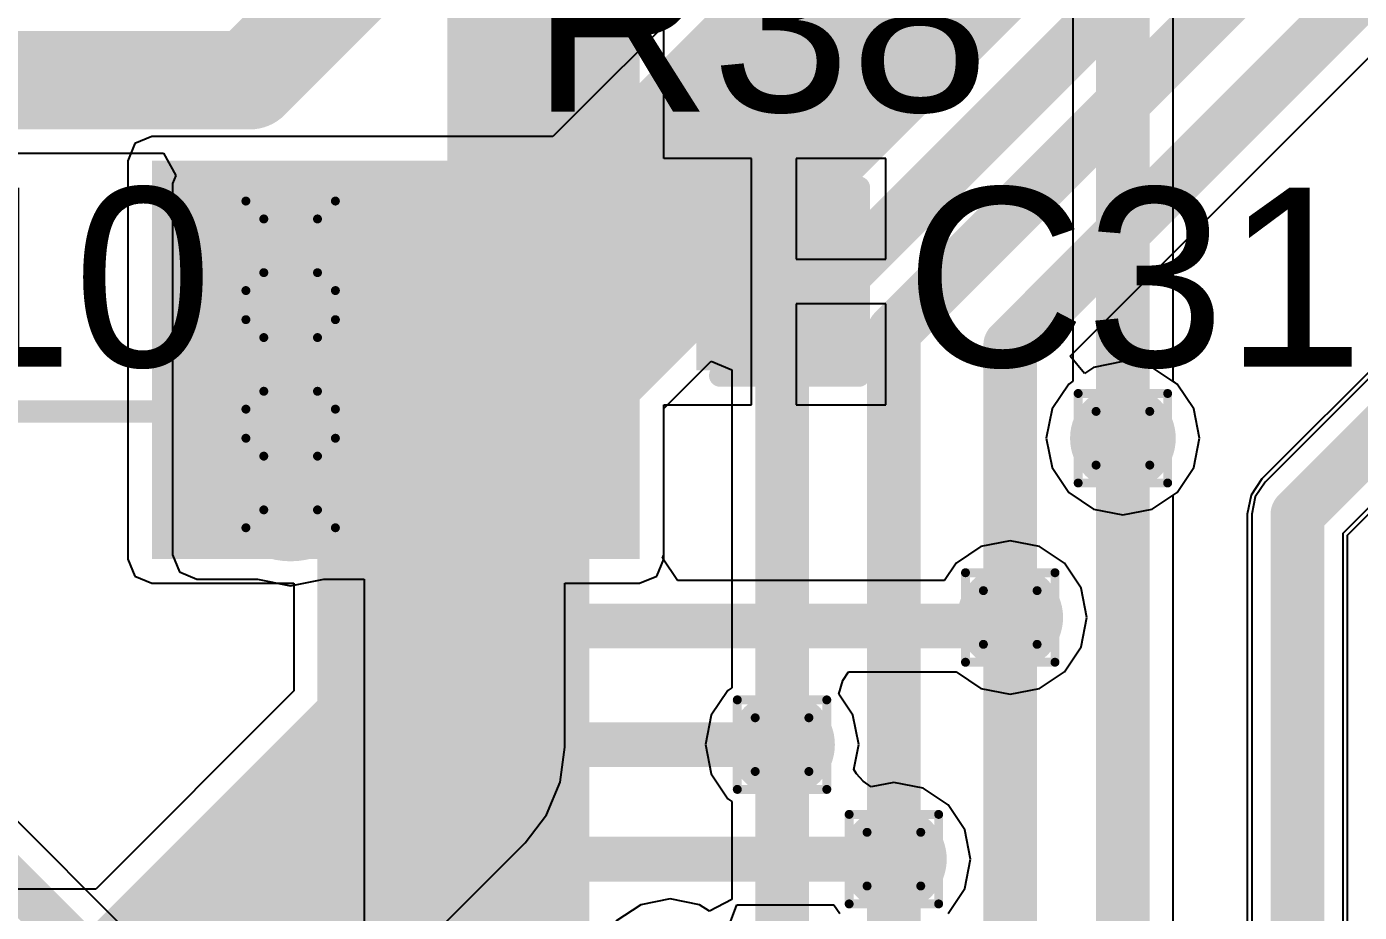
# Model space of a CAD drawing. Header units: inches. Extents: x -0.3 to 9.9, y -0.4 to 5.
# Drawn here: x 3.577 to 3.8748, y 1.5721 to 1.77 of the extents above; entities that cross this region are included whole.
import ezdxf

# ---------------------------------------------------------------- set-up
doc = ezdxf.new("R2010")
doc.units = ezdxf.units.IN
doc.header["$MEASUREMENT"] = 0
for name, color, linetype in [('Bottom Layer', 5, 'Continuous'), ('Bottom Solder', 6, 'Continuous'), ('Drill Drawing', 1, 'Continuous'), ('Top Layer', 1, 'Continuous'), ('Top Overlay', 2, 'Continuous'), ('Top Paste', 8, 'Continuous'), ('Top Solder', 216, 'Continuous'), ('Via Holes', 16, 'Continuous')]:
    doc.layers.add(name, color=color, linetype=linetype)
doc.styles.add('Arial', font='', dxfattribs={"height": 0.2})
doc.styles.get('Arial').set_extended_font_data('Arial')

# ---------------------------------------------------------------- blocks, each defined once
blk = doc.blocks.new('14_TSSOP_50')
at = {"layer": 'Top Layer'}
for points in [[(-0.12992, 0.08563), (-0.08858, 0.08563), (-0.08858, 0.06791), (-0.12992, 0.06791)], [(0.08858, 0.08563), (0.12992, 0.08563), (0.12992, 0.06791), (0.08858, 0.06791)], [(-0.12992, 0.06004), (-0.08858, 0.06004), (-0.08858, 0.04232), (-0.12992, 0.04232)], [(0.08858, 0.06004), (0.12992, 0.06004), (0.12992, 0.04232), (0.08858, 0.04232)], [(-0.12992, 0.03445), (-0.08858, 0.03445), (-0.08858, 0.01673), (-0.12992, 0.01673)], [(0.08858, 0.03445), (0.12992, 0.03445), (0.12992, 0.01673), (0.08858, 0.01673)], [(-0.12992, 0.00886), (-0.08858, 0.00886), (-0.08858, -0.00886), (-0.12992, -0.00886)], [(0.08858, 0.00886), (0.12992, 0.00886), (0.12992, -0.00886), (0.08858, -0.00886)], [(-0.12992, -0.01673), (-0.08858, -0.01673), (-0.08858, -0.03445), (-0.12992, -0.03445)], [(0.08858, -0.01673), (0.12992, -0.01673), (0.12992, -0.03445), (0.08858, -0.03445)], [(-0.12992, -0.04232), (-0.08858, -0.04232), (-0.08858, -0.06004), (-0.12992, -0.06004)], [(0.08858, -0.04232), (0.12992, -0.04232), (0.12992, -0.06004), (0.08858, -0.06004)], [(-0.12992, -0.06791), (-0.08858, -0.06791), (-0.08858, -0.08563), (-0.12992, -0.08563)], [(0.08858, -0.06791), (0.12992, -0.06791), (0.12992, -0.08563), (0.08858, -0.08563)]]:
    blk.add_hatch(color=1, dxfattribs=at).paths.add_polyline_path(points)
at = {"layer": 'Top Overlay'}
blk.add_hatch(color=2, dxfattribs=at).paths.add_polyline_path([(-0.084, 0.068), (-0.073, 0.068), (-0.073, 0.086), (-0.084, 0.086)])
at = {"layer": 'Top Paste'}
for points in [[(-0.12992, 0.08563), (-0.08858, 0.08563), (-0.08858, 0.06791), (-0.12992, 0.06791)], [(0.08858, 0.08563), (0.12992, 0.08563), (0.12992, 0.06791), (0.08858, 0.06791)], [(-0.12992, 0.06004), (-0.08858, 0.06004), (-0.08858, 0.04232), (-0.12992, 0.04232)], [(0.08858, 0.06004), (0.12992, 0.06004), (0.12992, 0.04232), (0.08858, 0.04232)], [(-0.12992, 0.03445), (-0.08858, 0.03445), (-0.08858, 0.01673), (-0.12992, 0.01673)], [(0.08858, 0.03445), (0.12992, 0.03445), (0.12992, 0.01673), (0.08858, 0.01673)], [(-0.12992, 0.00886), (-0.08858, 0.00886), (-0.08858, -0.00886), (-0.12992, -0.00886)], [(0.08858, 0.00886), (0.12992, 0.00886), (0.12992, -0.00886), (0.08858, -0.00886)], [(-0.12992, -0.01673), (-0.08858, -0.01673), (-0.08858, -0.03445), (-0.12992, -0.03445)], [(0.08858, -0.01673), (0.12992, -0.01673), (0.12992, -0.03445), (0.08858, -0.03445)], [(-0.12992, -0.04232), (-0.08858, -0.04232), (-0.08858, -0.06004), (-0.12992, -0.06004)], [(0.08858, -0.04232), (0.12992, -0.04232), (0.12992, -0.06004), (0.08858, -0.06004)], [(-0.12992, -0.06791), (-0.08858, -0.06791), (-0.08858, -0.08563), (-0.12992, -0.08563)], [(0.08858, -0.06791), (0.12992, -0.06791), (0.12992, -0.08563), (0.08858, -0.08563)]]:
    blk.add_hatch(color=8, dxfattribs=at).paths.add_polyline_path(points)
at = {"layer": 'Top Solder'}
for points in [[(-0.13392, 0.08963), (-0.08458, 0.08963), (-0.08458, 0.06391), (-0.13392, 0.06391)], [(0.08458, 0.08963), (0.13392, 0.08963), (0.13392, 0.06391), (0.08458, 0.06391)], [(-0.13392, 0.06404), (-0.08458, 0.06404), (-0.08458, 0.03832), (-0.13392, 0.03832)], [(0.08458, 0.06404), (0.13392, 0.06404), (0.13392, 0.03832), (0.08458, 0.03832)], [(-0.13392, 0.03845), (-0.08458, 0.03845), (-0.08458, 0.01273), (-0.13392, 0.01273)], [(0.08458, 0.03845), (0.13392, 0.03845), (0.13392, 0.01273), (0.08458, 0.01273)], [(-0.13392, 0.01286), (-0.08458, 0.01286), (-0.08458, -0.01286), (-0.13392, -0.01286)], [(0.08458, 0.01286), (0.13392, 0.01286), (0.13392, -0.01286), (0.08458, -0.01286)], [(-0.13392, -0.01273), (-0.08458, -0.01273), (-0.08458, -0.03845), (-0.13392, -0.03845)], [(0.08458, -0.01273), (0.13392, -0.01273), (0.13392, -0.03845), (0.08458, -0.03845)], [(-0.13392, -0.03832), (-0.08458, -0.03832), (-0.08458, -0.06404), (-0.13392, -0.06404)], [(0.08458, -0.03832), (0.13392, -0.03832), (0.13392, -0.06404), (0.08458, -0.06404)], [(-0.13392, -0.06391), (-0.08458, -0.06391), (-0.08458, -0.08963), (-0.13392, -0.08963)], [(0.08458, -0.06391), (0.13392, -0.06391), (0.13392, -0.08963), (0.08458, -0.08963)]]:
    blk.add_hatch(color=216, dxfattribs=at).paths.add_polyline_path(points)
at = {"layer": 'Top Overlay'}
for points in [[(-0.09, 0.1, 0.005, 0.005, 0), (0.09, 0.1, 0.005, 0.005, 0)], [(-0.09, 0.092, 0.005, 0.005, 0), (-0.09, 0.1, 0.005, 0.005, 0)], [(0.09, 0.092, 0.005, 0.005, 0), (0.09, 0.1, 0.005, 0.005, 0)], [(-0.141, 0.082, 0.00787, 0.00787, 0), (-0.136, 0.077, 0.00787, 0.00787, 0)], [(-0.141, 0.072, 0.00787, 0.00787, 0), (-0.141, 0.082, 0.00787, 0.00787, 0)], [(-0.141, 0.072, 0.00787, 0.00787, 0), (-0.136, 0.077, 0.00787, 0.00787, 0)], [(-0.09, -0.1, 0.005, 0.005, 0), (-0.09, -0.092, 0.005, 0.005, 0)], [(0.09, -0.1, 0.005, 0.005, 0), (0.09, -0.092, 0.005, 0.005, 0)], [(-0.09, -0.1, 0.005, 0.005, 0), (0.09, -0.1, 0.005, 0.005, 0)]]:
    blk.add_lwpolyline(points, format="xyseb", dxfattribs=at)
for points in [[(-0.09125, 0.1, 0.0025, 0.0025, 1), (-0.08875, 0.1, 0.0025, 0.0025, 1)], [(-0.09125, 0.1, 0.0025, 0.0025, 1), (-0.08875, 0.1, 0.0025, 0.0025, 1)], [(0.08875, 0.1, 0.0025, 0.0025, 1), (0.09125, 0.1, 0.0025, 0.0025, 1)], [(0.08875, 0.1, 0.0025, 0.0025, 1), (0.09125, 0.1, 0.0025, 0.0025, 1)], [(-0.09125, 0.092, 0.0025, 0.0025, 1), (-0.08875, 0.092, 0.0025, 0.0025, 1)], [(0.08875, 0.092, 0.0025, 0.0025, 1), (0.09125, 0.092, 0.0025, 0.0025, 1)], [(-0.14297, 0.082, 0.00394, 0.00394, 1), (-0.13903, 0.082, 0.00394, 0.00394, 1)], [(-0.14297, 0.082, 0.00394, 0.00394, 1), (-0.13903, 0.082, 0.00394, 0.00394, 1)], [(-0.13797, 0.077, 0.00394, 0.00394, 1), (-0.13403, 0.077, 0.00394, 0.00394, 1)], [(-0.13797, 0.077, 0.00394, 0.00394, 1), (-0.13403, 0.077, 0.00394, 0.00394, 1)], [(-0.14297, 0.072, 0.00394, 0.00394, 1), (-0.13903, 0.072, 0.00394, 0.00394, 1)], [(-0.14297, 0.072, 0.00394, 0.00394, 1), (-0.13903, 0.072, 0.00394, 0.00394, 1)], [(-0.09125, -0.092, 0.0025, 0.0025, 1), (-0.08875, -0.092, 0.0025, 0.0025, 1)], [(0.08875, -0.092, 0.0025, 0.0025, 1), (0.09125, -0.092, 0.0025, 0.0025, 1)], [(-0.09125, -0.1, 0.0025, 0.0025, 1), (-0.08875, -0.1, 0.0025, 0.0025, 1)], [(-0.09125, -0.1, 0.0025, 0.0025, 1), (-0.08875, -0.1, 0.0025, 0.0025, 1)], [(0.08875, -0.1, 0.0025, 0.0025, 1), (0.09125, -0.1, 0.0025, 0.0025, 1)], [(0.08875, -0.1, 0.0025, 0.0025, 1), (0.09125, -0.1, 0.0025, 0.0025, 1)]]:
    blk.add_lwpolyline(points, format="xyseb", close=True, dxfattribs=at)
blk = doc.blocks.new('C___0603_188')
at = {"layer": 'Top Layer'}
for points in [[(-0.015, 0.0175), (-0.015, -0.0175), (-0.045, -0.0175), (-0.045, 0.0175)], [(0.045, 0.0175), (0.045, -0.0175), (0.015, -0.0175), (0.015, 0.0175)]]:
    blk.add_hatch(color=1, dxfattribs=at).paths.add_polyline_path(points)
at = {"layer": 'Top Paste'}
for points in [[(-0.015, 0.0175), (-0.015, -0.0175), (-0.045, -0.0175), (-0.045, 0.0175)], [(0.045, 0.0175), (0.045, -0.0175), (0.015, -0.0175), (0.015, 0.0175)]]:
    blk.add_hatch(color=8, dxfattribs=at).paths.add_polyline_path(points)
at = {"layer": 'Top Solder'}
for points in [[(-0.01264, 0.01986), (-0.01264, -0.01986), (-0.04736, -0.01986), (-0.04736, 0.01986)], [(0.04736, 0.01986), (0.04736, -0.01986), (0.01264, -0.01986), (0.01264, 0.01986)]]:
    blk.add_hatch(color=216, dxfattribs=at).paths.add_polyline_path(points)
at = {"layer": 'Top Overlay'}
for points in [[(-0.049, 0.021, 0.005, 0.005, 0), (-0.018, 0.021, 0.005, 0.005, 0)], [(-0.049, -0.021, 0.005, 0.005, 0), (-0.049, 0.021, 0.005, 0.005, 0)], [(0.018, 0.021, 0.005, 0.005, 0), (0.049, 0.021, 0.005, 0.005, 0)], [(0.049, -0.021, 0.005, 0.005, 0), (0.049, 0.021, 0.005, 0.005, 0)], [(-0.049, -0.021, 0.005, 0.005, 0), (-0.018, -0.021, 0.005, 0.005, 0)], [(0.018, -0.021, 0.005, 0.005, 0), (0.049, -0.021, 0.005, 0.005, 0)]]:
    blk.add_lwpolyline(points, format="xyseb", dxfattribs=at)
for points in [[(-0.05025, 0.021, 0.0025, 0.0025, 1), (-0.04775, 0.021, 0.0025, 0.0025, 1)], [(-0.05025, 0.021, 0.0025, 0.0025, 1), (-0.04775, 0.021, 0.0025, 0.0025, 1)], [(-0.01925, 0.021, 0.0025, 0.0025, 1), (-0.01675, 0.021, 0.0025, 0.0025, 1)], [(0.01675, 0.021, 0.0025, 0.0025, 1), (0.01925, 0.021, 0.0025, 0.0025, 1)], [(0.04775, 0.021, 0.0025, 0.0025, 1), (0.05025, 0.021, 0.0025, 0.0025, 1)], [(0.04775, 0.021, 0.0025, 0.0025, 1), (0.05025, 0.021, 0.0025, 0.0025, 1)], [(-0.05025, -0.021, 0.0025, 0.0025, 1), (-0.04775, -0.021, 0.0025, 0.0025, 1)], [(-0.05025, -0.021, 0.0025, 0.0025, 1), (-0.04775, -0.021, 0.0025, 0.0025, 1)], [(-0.01925, -0.021, 0.0025, 0.0025, 1), (-0.01675, -0.021, 0.0025, 0.0025, 1)], [(0.01675, -0.021, 0.0025, 0.0025, 1), (0.01925, -0.021, 0.0025, 0.0025, 1)], [(0.04775, -0.021, 0.0025, 0.0025, 1), (0.05025, -0.021, 0.0025, 0.0025, 1)], [(0.04775, -0.021, 0.0025, 0.0025, 1), (0.05025, -0.021, 0.0025, 0.0025, 1)]]:
    blk.add_lwpolyline(points, format="xyseb", close=True, dxfattribs=at)

msp = doc.modelspace()

# ---------------------------------------------------------------- hatches: boundary and pattern name
at = {"layer": 'Bottom Layer'}
msp.add_hatch(color=5, dxfattribs=at).paths.add_polyline_path([(3.605, 1.651), (3.714, 1.651), (3.714, 1.74), (3.605, 1.74)])
h = msp.add_hatch(color=5, dxfattribs=at)
edge = h.paths.add_edge_path()
edge.add_arc((3.636, 1.721), 0.01181, 0, 360)
h = msp.add_hatch(color=5, dxfattribs=at)
edge = h.paths.add_edge_path()
edge.add_arc((3.636, 1.6945), 0.01181, 0, 360)
h = msp.add_hatch(color=5, dxfattribs=at)
edge = h.paths.add_edge_path()
edge.add_arc((3.822, 1.678), 0.01181, 0, 360)
h = msp.add_hatch(color=5, dxfattribs=at)
edge = h.paths.add_edge_path()
edge.add_arc((3.636, 1.668), 0.01181, 0, 360)
h = msp.add_hatch(color=5, dxfattribs=at)
edge = h.paths.add_edge_path()
edge.add_arc((3.79682, 1.63795), 0.01181, 0, 360)
h = msp.add_hatch(color=5, dxfattribs=at)
edge = h.paths.add_edge_path()
edge.add_arc((3.74582, 1.60954), 0.01181, 0, 360)
h = msp.add_hatch(color=5, dxfattribs=at)
edge = h.paths.add_edge_path()
edge.add_arc((3.77082, 1.58395), 0.01181, 0, 360)
at = {"layer": 'Bottom Solder'}
h = msp.add_hatch(color=6, dxfattribs=at)
edge = h.paths.add_edge_path()
edge.add_arc((3.636, 1.721), 0.00591, 0, 360)
h = msp.add_hatch(color=6, dxfattribs=at)
edge = h.paths.add_edge_path()
edge.add_arc((3.636, 1.6945), 0.00591, 0, 360)
h = msp.add_hatch(color=6, dxfattribs=at)
edge = h.paths.add_edge_path()
edge.add_arc((3.822, 1.678), 0.00591, 0, 360)
h = msp.add_hatch(color=6, dxfattribs=at)
edge = h.paths.add_edge_path()
edge.add_arc((3.636, 1.668), 0.00591, 0, 360)
h = msp.add_hatch(color=6, dxfattribs=at)
edge = h.paths.add_edge_path()
edge.add_arc((3.79682, 1.63795), 0.00591, 0, 360)
h = msp.add_hatch(color=6, dxfattribs=at)
edge = h.paths.add_edge_path()
edge.add_arc((3.74582, 1.60954), 0.00591, 0, 360)
h = msp.add_hatch(color=6, dxfattribs=at)
edge = h.paths.add_edge_path()
edge.add_arc((3.77082, 1.58395), 0.00591, 0, 360)
at = {"layer": 'Top Layer'}
for points in [[(3.671, 1.65195), (3.714, 1.65195), (3.714, 1.833), (3.671, 1.833)], [(3.615, 1.65195), (3.70082, 1.65195), (3.70082, 1.73495), (3.615, 1.73495)]]:
    msp.add_hatch(color=1, dxfattribs=at).paths.add_polyline_path(points)
h = msp.add_hatch(color=1, dxfattribs=at)
edge = h.paths.add_edge_path()
edge.add_arc((3.636, 1.721), 0.01181, 0, 360)
h = msp.add_hatch(color=1, dxfattribs=at)
edge = h.paths.add_edge_path()
edge.add_arc((3.636, 1.6945), 0.01181, 0, 360)
h = msp.add_hatch(color=1, dxfattribs=at)
edge = h.paths.add_edge_path()
edge.add_arc((3.822, 1.678), 0.01181, 0, 360)
h = msp.add_hatch(color=1, dxfattribs=at)
edge = h.paths.add_edge_path()
edge.add_arc((3.636, 1.668), 0.01181, 0, 360)
h = msp.add_hatch(color=1, dxfattribs=at)
edge = h.paths.add_edge_path()
edge.add_arc((3.79682, 1.63795), 0.01181, 0, 360)
h = msp.add_hatch(color=1, dxfattribs=at)
edge = h.paths.add_edge_path()
edge.add_arc((3.74582, 1.60954), 0.01181, 0, 360)
h = msp.add_hatch(color=1, dxfattribs=at)
edge = h.paths.add_edge_path()
edge.add_arc((3.77082, 1.58395), 0.01181, 0, 360)
at = {"layer": 'Top Solder'}
h = msp.add_hatch(color=216, dxfattribs=at)
edge = h.paths.add_edge_path()
edge.add_arc((3.636, 1.721), 0.00591, 0, 360)
h = msp.add_hatch(color=216, dxfattribs=at)
edge = h.paths.add_edge_path()
edge.add_arc((3.636, 1.6945), 0.00591, 0, 360)
h = msp.add_hatch(color=216, dxfattribs=at)
edge = h.paths.add_edge_path()
edge.add_arc((3.822, 1.678), 0.00591, 0, 360)
h = msp.add_hatch(color=216, dxfattribs=at)
edge = h.paths.add_edge_path()
edge.add_arc((3.636, 1.668), 0.00591, 0, 360)
h = msp.add_hatch(color=216, dxfattribs=at)
edge = h.paths.add_edge_path()
edge.add_arc((3.79682, 1.63795), 0.00591, 0, 360)
h = msp.add_hatch(color=216, dxfattribs=at)
edge = h.paths.add_edge_path()
edge.add_arc((3.74582, 1.60954), 0.00591, 0, 360)
h = msp.add_hatch(color=216, dxfattribs=at)
edge = h.paths.add_edge_path()
edge.add_arc((3.77082, 1.58395), 0.00591, 0, 360)
at = {"layer": 'Via Holes'}
h = msp.add_hatch(color=7, dxfattribs=at)
edge = h.paths.add_edge_path()
edge.add_arc((3.636, 1.721), 0.00591, 0, 360)
h = msp.add_hatch(color=7, dxfattribs=at)
edge = h.paths.add_edge_path()
edge.add_arc((3.636, 1.6945), 0.00591, 0, 360)
h = msp.add_hatch(color=7, dxfattribs=at)
edge = h.paths.add_edge_path()
edge.add_arc((3.822, 1.678), 0.00591, 0, 360)
h = msp.add_hatch(color=7, dxfattribs=at)
edge = h.paths.add_edge_path()
edge.add_arc((3.636, 1.668), 0.00591, 0, 360)
h = msp.add_hatch(color=7, dxfattribs=at)
edge = h.paths.add_edge_path()
edge.add_arc((3.79682, 1.63795), 0.00591, 0, 360)
h = msp.add_hatch(color=7, dxfattribs=at)
edge = h.paths.add_edge_path()
edge.add_arc((3.74582, 1.60954), 0.00591, 0, 360)
h = msp.add_hatch(color=7, dxfattribs=at)
edge = h.paths.add_edge_path()
edge.add_arc((3.77082, 1.58395), 0.00591, 0, 360)

# ---------------------------------------------------------------- linework, layer by layer
at = {"layer": 'Bottom Layer'}
for p, q in [((3.81023, 1.69636), (3.99465, 1.88078)), ((3.76956, 1.82036), (3.69462, 1.74541)), ((3.94379, 1.75821), (3.85379, 1.66821)), ((3.605, 1.74541), (3.60117, 1.74383)), ((3.69462, 1.74541), (3.605, 1.74541)), ((3.60117, 1.74383), (3.59959, 1.74)), ((3.59959, 1.74), (3.59959, 1.651)), ((3.8712, 1.65678), (3.95522, 1.7408)), ((3.71941, 1.68462), (3.72999, 1.6952)), ((3.72999, 1.6952), (3.73461, 1.69328)), ((3.81341, 1.69248), (3.81023, 1.69636)), ((3.822, 1.69514), (3.81544, 1.69384)), ((3.82856, 1.69384), (3.822, 1.69514)), ((3.73461, 1.69328), (3.73461, 1.62226)), ((3.81544, 1.69384), (3.81341, 1.69248)), ((3.83412, 1.69012), (3.82856, 1.69384)), ((3.83784, 1.68456), (3.83412, 1.69012)), ((3.71941, 1.651), (3.71941, 1.68462)), ((3.83914, 1.678), (3.83784, 1.68456)), ((3.83784, 1.67144), (3.83914, 1.678)), ((3.83412, 1.66588), (3.83784, 1.67144)), ((3.85379, 1.66821), (3.85158, 1.6649)), ((3.83322, 1.66528), (3.83412, 1.66588)), ((3.83322, 1.33703), (3.83322, 1.66528)), ((3.85158, 1.6649), (3.8508, 1.661)), ((3.8508, 1.661), (3.8508, 1.31022)), ((3.8712, 1.306), (3.8712, 1.65678)), ((3.59959, 1.651), (3.60117, 1.64717)), ((3.71783, 1.64717), (3.71941, 1.651)), ((3.60117, 1.64717), (3.605, 1.64559)), ((3.714, 1.64559), (3.71783, 1.64717)), ((3.605, 1.64559), (3.63674, 1.64559)), ((3.63674, 1.64559), (3.63674, 1.62153)), ((3.69726, 1.609), (3.69726, 1.64559)), ((3.69726, 1.64559), (3.714, 1.64559)), ((3.63674, 1.62153), (3.59247, 1.57726)), ((3.7337, 1.62166), (3.72999, 1.6161)), ((3.73461, 1.62226), (3.7337, 1.62166)), ((3.72999, 1.6161), (3.72868, 1.60954)), ((3.69623, 1.60117), (3.69726, 1.609)), ((3.72868, 1.60954), (3.72999, 1.60298)), ((3.72999, 1.60298), (3.7337, 1.59742)), ((3.6932, 1.59387), (3.69623, 1.60117)), ((3.7337, 1.59742), (3.73461, 1.59681)), ((3.73461, 1.59681), (3.73461, 1.57497)), ((3.6884, 1.5876), (3.6932, 1.59387)), ((3.6264, 1.5256), (3.6884, 1.5876)), ((3.6884, 1.5876), (3.6884, 1.5876)), ((3.59247, 1.57726), (3.532, 1.57726)), ((3.71426, 1.57378), (3.7087, 1.57007)), ((3.72082, 1.57509), (3.71426, 1.57378)), ((3.72738, 1.57378), (3.72082, 1.57509)), ((3.72961, 1.5723), (3.72738, 1.57378)), ((3.73461, 1.57497), (3.72961, 1.5723))]:
    msp.add_line(p, q, dxfattribs=at)
for points in [[(3.77082, 1.70182, 0.012, 0.012, 0), (4.19295, 2.12395, 0.012, 0.012, 0)], [(3.79682, 1.69882, 0.012, 0.012, 0), (3.99, 1.892, 0.012, 0.012, 0)], [(3.74582, 1.70086, 0.012, 0.012, 0), (3.89482, 1.84986, 0.012, 0.012, 0)], [(3.6765, 1.6845, 0.05, 0.05, 0), (3.79982, 1.80782, 0.05, 0.05, 0)], [(3.861, 1.661, 0.01, 0.01, 0), (3.951, 1.751, 0.01, 0.01, 0)], [(3.74582, 1.47295, 0.012, 0.012, 0), (3.74582, 1.70086, 0.012, 0.012, 0)], [(3.77082, 1.46595, 0.012, 0.012, 0), (3.77082, 1.70182, 0.012, 0.012, 0)], [(3.79682, 1.46095, 0.012, 0.012, 0), (3.79682, 1.69882, 0.012, 0.012, 0)], [(3.667, 1.609, 0.05, 0.05, 0), (3.667, 1.661, 0.05, 0.05, 0)], [(3.822, 1.3246, 0.012, 0.012, 0), (3.822, 1.678, 0.012, 0.012, 0)], [(3.861, 1.306, 0.01, 0.01, 0), (3.861, 1.661, 0.01, 0.01, 0)], [(3.605, 1.547, 0.05, 0.05, 0), (3.667, 1.609, 0.05, 0.05, 0)]]:
    msp.add_lwpolyline(points, format="xyseb", dxfattribs=at)
for points in [[(3.664, 1.6845, 0.025, 0.025, 1), (3.689, 1.6845, 0.025, 0.025, 1)], [(3.74282, 1.70086, 0.006, 0.006, 1), (3.74882, 1.70086, 0.006, 0.006, 1)], [(3.74282, 1.70086, 0.006, 0.006, 1), (3.74882, 1.70086, 0.006, 0.006, 1)], [(3.76782, 1.70182, 0.006, 0.006, 1), (3.77382, 1.70182, 0.006, 0.006, 1)], [(3.76782, 1.70182, 0.006, 0.006, 1), (3.77382, 1.70182, 0.006, 0.006, 1)], [(3.79382, 1.69882, 0.006, 0.006, 1), (3.79982, 1.69882, 0.006, 0.006, 1)], [(3.79382, 1.69882, 0.006, 0.006, 1), (3.79982, 1.69882, 0.006, 0.006, 1)], [(3.6545, 1.661, 0.025, 0.025, 1), (3.6795, 1.661, 0.025, 0.025, 1)], [(3.819, 1.678, 0.006, 0.006, 1), (3.825, 1.678, 0.006, 0.006, 1)], [(3.8585, 1.661, 0.005, 0.005, 1), (3.8635, 1.661, 0.005, 0.005, 1)], [(3.8585, 1.661, 0.005, 0.005, 1), (3.8635, 1.661, 0.005, 0.005, 1)], [(3.6545, 1.609, 0.025, 0.025, 1), (3.6795, 1.609, 0.025, 0.025, 1)], [(3.6545, 1.609, 0.025, 0.025, 1), (3.6795, 1.609, 0.025, 0.025, 1)]]:
    msp.add_lwpolyline(points, format="xyseb", close=True, dxfattribs=at)
at = {"layer": 'Drill Drawing'}
for points in [[(3.626, 1.731, 0.002, 0.002, 0), (3.646, 1.731, 0.002, 0.002, 0)], [(3.626, 1.711, 0.002, 0.002, 0), (3.626, 1.731, 0.002, 0.002, 0)], [(3.646, 1.711, 0.002, 0.002, 0), (3.646, 1.731, 0.002, 0.002, 0)], [(3.63, 1.727, 0.002, 0.002, 0), (3.642, 1.727, 0.002, 0.002, 0)], [(3.63, 1.715, 0.002, 0.002, 0), (3.63, 1.727, 0.002, 0.002, 0)], [(3.642, 1.715, 0.002, 0.002, 0), (3.642, 1.727, 0.002, 0.002, 0)], [(3.63, 1.715, 0.002, 0.002, 0), (3.642, 1.715, 0.002, 0.002, 0)], [(3.626, 1.711, 0.002, 0.002, 0), (3.646, 1.711, 0.002, 0.002, 0)], [(3.626, 1.7045, 0.002, 0.002, 0), (3.646, 1.7045, 0.002, 0.002, 0)], [(3.626, 1.6845, 0.002, 0.002, 0), (3.626, 1.7045, 0.002, 0.002, 0)], [(3.646, 1.6845, 0.002, 0.002, 0), (3.646, 1.7045, 0.002, 0.002, 0)], [(3.63, 1.7005, 0.002, 0.002, 0), (3.642, 1.7005, 0.002, 0.002, 0)], [(3.63, 1.6885, 0.002, 0.002, 0), (3.63, 1.7005, 0.002, 0.002, 0)], [(3.642, 1.6885, 0.002, 0.002, 0), (3.642, 1.7005, 0.002, 0.002, 0)], [(3.63, 1.6885, 0.002, 0.002, 0), (3.642, 1.6885, 0.002, 0.002, 0)], [(3.812, 1.688, 0.002, 0.002, 0), (3.832, 1.688, 0.002, 0.002, 0)], [(3.812, 1.668, 0.002, 0.002, 0), (3.812, 1.688, 0.002, 0.002, 0)], [(3.832, 1.668, 0.002, 0.002, 0), (3.832, 1.688, 0.002, 0.002, 0)], [(3.626, 1.6845, 0.002, 0.002, 0), (3.646, 1.6845, 0.002, 0.002, 0)], [(3.816, 1.684, 0.002, 0.002, 0), (3.828, 1.684, 0.002, 0.002, 0)], [(3.816, 1.672, 0.002, 0.002, 0), (3.816, 1.684, 0.002, 0.002, 0)], [(3.828, 1.672, 0.002, 0.002, 0), (3.828, 1.684, 0.002, 0.002, 0)], [(3.626, 1.678, 0.002, 0.002, 0), (3.646, 1.678, 0.002, 0.002, 0)], [(3.626, 1.658, 0.002, 0.002, 0), (3.626, 1.678, 0.002, 0.002, 0)], [(3.646, 1.658, 0.002, 0.002, 0), (3.646, 1.678, 0.002, 0.002, 0)], [(3.63, 1.674, 0.002, 0.002, 0), (3.642, 1.674, 0.002, 0.002, 0)], [(3.63, 1.662, 0.002, 0.002, 0), (3.63, 1.674, 0.002, 0.002, 0)], [(3.642, 1.662, 0.002, 0.002, 0), (3.642, 1.674, 0.002, 0.002, 0)], [(3.816, 1.672, 0.002, 0.002, 0), (3.828, 1.672, 0.002, 0.002, 0)], [(3.812, 1.668, 0.002, 0.002, 0), (3.832, 1.668, 0.002, 0.002, 0)], [(3.63, 1.662, 0.002, 0.002, 0), (3.642, 1.662, 0.002, 0.002, 0)], [(3.626, 1.658, 0.002, 0.002, 0), (3.646, 1.658, 0.002, 0.002, 0)], [(3.78682, 1.64795, 0.002, 0.002, 0), (3.80682, 1.64795, 0.002, 0.002, 0)], [(3.78682, 1.62795, 0.002, 0.002, 0), (3.78682, 1.64795, 0.002, 0.002, 0)], [(3.80682, 1.62795, 0.002, 0.002, 0), (3.80682, 1.64795, 0.002, 0.002, 0)], [(3.79082, 1.64395, 0.002, 0.002, 0), (3.80282, 1.64395, 0.002, 0.002, 0)], [(3.79082, 1.63195, 0.002, 0.002, 0), (3.79082, 1.64395, 0.002, 0.002, 0)], [(3.80282, 1.63195, 0.002, 0.002, 0), (3.80282, 1.64395, 0.002, 0.002, 0)], [(3.79082, 1.63195, 0.002, 0.002, 0), (3.80282, 1.63195, 0.002, 0.002, 0)], [(3.78682, 1.62795, 0.002, 0.002, 0), (3.80682, 1.62795, 0.002, 0.002, 0)], [(3.73582, 1.61954, 0.002, 0.002, 0), (3.75582, 1.61954, 0.002, 0.002, 0)], [(3.73582, 1.59954, 0.002, 0.002, 0), (3.73582, 1.61954, 0.002, 0.002, 0)], [(3.75582, 1.59954, 0.002, 0.002, 0), (3.75582, 1.61954, 0.002, 0.002, 0)], [(3.73982, 1.61554, 0.002, 0.002, 0), (3.75182, 1.61554, 0.002, 0.002, 0)], [(3.73982, 1.60354, 0.002, 0.002, 0), (3.73982, 1.61554, 0.002, 0.002, 0)], [(3.75182, 1.60354, 0.002, 0.002, 0), (3.75182, 1.61554, 0.002, 0.002, 0)], [(3.73982, 1.60354, 0.002, 0.002, 0), (3.75182, 1.60354, 0.002, 0.002, 0)], [(3.73582, 1.59954, 0.002, 0.002, 0), (3.75582, 1.59954, 0.002, 0.002, 0)], [(3.76082, 1.59395, 0.002, 0.002, 0), (3.78082, 1.59395, 0.002, 0.002, 0)], [(3.76082, 1.57395, 0.002, 0.002, 0), (3.76082, 1.59395, 0.002, 0.002, 0)], [(3.78082, 1.57395, 0.002, 0.002, 0), (3.78082, 1.59395, 0.002, 0.002, 0)], [(3.76482, 1.58995, 0.002, 0.002, 0), (3.77682, 1.58995, 0.002, 0.002, 0)], [(3.76482, 1.57795, 0.002, 0.002, 0), (3.76482, 1.58995, 0.002, 0.002, 0)], [(3.77682, 1.57795, 0.002, 0.002, 0), (3.77682, 1.58995, 0.002, 0.002, 0)], [(3.76482, 1.57795, 0.002, 0.002, 0), (3.77682, 1.57795, 0.002, 0.002, 0)], [(3.76082, 1.57395, 0.002, 0.002, 0), (3.78082, 1.57395, 0.002, 0.002, 0)]]:
    msp.add_lwpolyline(points, format="xyseb", dxfattribs=at)
for points in [[(3.6255, 1.731, 0.001, 0.001, 1), (3.6265, 1.731, 0.001, 0.001, 1)], [(3.6255, 1.731, 0.001, 0.001, 1), (3.6265, 1.731, 0.001, 0.001, 1)], [(3.6455, 1.731, 0.001, 0.001, 1), (3.6465, 1.731, 0.001, 0.001, 1)], [(3.6455, 1.731, 0.001, 0.001, 1), (3.6465, 1.731, 0.001, 0.001, 1)], [(3.6295, 1.727, 0.001, 0.001, 1), (3.6305, 1.727, 0.001, 0.001, 1)], [(3.6295, 1.727, 0.001, 0.001, 1), (3.6305, 1.727, 0.001, 0.001, 1)], [(3.6415, 1.727, 0.001, 0.001, 1), (3.6425, 1.727, 0.001, 0.001, 1)], [(3.6415, 1.727, 0.001, 0.001, 1), (3.6425, 1.727, 0.001, 0.001, 1)], [(3.6295, 1.715, 0.001, 0.001, 1), (3.6305, 1.715, 0.001, 0.001, 1)], [(3.6295, 1.715, 0.001, 0.001, 1), (3.6305, 1.715, 0.001, 0.001, 1)], [(3.6415, 1.715, 0.001, 0.001, 1), (3.6425, 1.715, 0.001, 0.001, 1)], [(3.6415, 1.715, 0.001, 0.001, 1), (3.6425, 1.715, 0.001, 0.001, 1)], [(3.6255, 1.711, 0.001, 0.001, 1), (3.6265, 1.711, 0.001, 0.001, 1)], [(3.6255, 1.711, 0.001, 0.001, 1), (3.6265, 1.711, 0.001, 0.001, 1)], [(3.6455, 1.711, 0.001, 0.001, 1), (3.6465, 1.711, 0.001, 0.001, 1)], [(3.6455, 1.711, 0.001, 0.001, 1), (3.6465, 1.711, 0.001, 0.001, 1)], [(3.6255, 1.7045, 0.001, 0.001, 1), (3.6265, 1.7045, 0.001, 0.001, 1)], [(3.6255, 1.7045, 0.001, 0.001, 1), (3.6265, 1.7045, 0.001, 0.001, 1)], [(3.6455, 1.7045, 0.001, 0.001, 1), (3.6465, 1.7045, 0.001, 0.001, 1)], [(3.6455, 1.7045, 0.001, 0.001, 1), (3.6465, 1.7045, 0.001, 0.001, 1)], [(3.6295, 1.7005, 0.001, 0.001, 1), (3.6305, 1.7005, 0.001, 0.001, 1)], [(3.6295, 1.7005, 0.001, 0.001, 1), (3.6305, 1.7005, 0.001, 0.001, 1)], [(3.6415, 1.7005, 0.001, 0.001, 1), (3.6425, 1.7005, 0.001, 0.001, 1)], [(3.6415, 1.7005, 0.001, 0.001, 1), (3.6425, 1.7005, 0.001, 0.001, 1)], [(3.6295, 1.6885, 0.001, 0.001, 1), (3.6305, 1.6885, 0.001, 0.001, 1)], [(3.6295, 1.6885, 0.001, 0.001, 1), (3.6305, 1.6885, 0.001, 0.001, 1)], [(3.6415, 1.6885, 0.001, 0.001, 1), (3.6425, 1.6885, 0.001, 0.001, 1)], [(3.6415, 1.6885, 0.001, 0.001, 1), (3.6425, 1.6885, 0.001, 0.001, 1)], [(3.8115, 1.688, 0.001, 0.001, 1), (3.8125, 1.688, 0.001, 0.001, 1)], [(3.8115, 1.688, 0.001, 0.001, 1), (3.8125, 1.688, 0.001, 0.001, 1)], [(3.8315, 1.688, 0.001, 0.001, 1), (3.8325, 1.688, 0.001, 0.001, 1)], [(3.8315, 1.688, 0.001, 0.001, 1), (3.8325, 1.688, 0.001, 0.001, 1)], [(3.6255, 1.6845, 0.001, 0.001, 1), (3.6265, 1.6845, 0.001, 0.001, 1)], [(3.6255, 1.6845, 0.001, 0.001, 1), (3.6265, 1.6845, 0.001, 0.001, 1)], [(3.6455, 1.6845, 0.001, 0.001, 1), (3.6465, 1.6845, 0.001, 0.001, 1)], [(3.6455, 1.6845, 0.001, 0.001, 1), (3.6465, 1.6845, 0.001, 0.001, 1)], [(3.8155, 1.684, 0.001, 0.001, 1), (3.8165, 1.684, 0.001, 0.001, 1)], [(3.8155, 1.684, 0.001, 0.001, 1), (3.8165, 1.684, 0.001, 0.001, 1)], [(3.8275, 1.684, 0.001, 0.001, 1), (3.8285, 1.684, 0.001, 0.001, 1)], [(3.8275, 1.684, 0.001, 0.001, 1), (3.8285, 1.684, 0.001, 0.001, 1)], [(3.6255, 1.678, 0.001, 0.001, 1), (3.6265, 1.678, 0.001, 0.001, 1)], [(3.6255, 1.678, 0.001, 0.001, 1), (3.6265, 1.678, 0.001, 0.001, 1)], [(3.6455, 1.678, 0.001, 0.001, 1), (3.6465, 1.678, 0.001, 0.001, 1)], [(3.6455, 1.678, 0.001, 0.001, 1), (3.6465, 1.678, 0.001, 0.001, 1)], [(3.6295, 1.674, 0.001, 0.001, 1), (3.6305, 1.674, 0.001, 0.001, 1)], [(3.6295, 1.674, 0.001, 0.001, 1), (3.6305, 1.674, 0.001, 0.001, 1)], [(3.6415, 1.674, 0.001, 0.001, 1), (3.6425, 1.674, 0.001, 0.001, 1)], [(3.6415, 1.674, 0.001, 0.001, 1), (3.6425, 1.674, 0.001, 0.001, 1)], [(3.8155, 1.672, 0.001, 0.001, 1), (3.8165, 1.672, 0.001, 0.001, 1)], [(3.8155, 1.672, 0.001, 0.001, 1), (3.8165, 1.672, 0.001, 0.001, 1)], [(3.8275, 1.672, 0.001, 0.001, 1), (3.8285, 1.672, 0.001, 0.001, 1)], [(3.8275, 1.672, 0.001, 0.001, 1), (3.8285, 1.672, 0.001, 0.001, 1)], [(3.8115, 1.668, 0.001, 0.001, 1), (3.8125, 1.668, 0.001, 0.001, 1)], [(3.8115, 1.668, 0.001, 0.001, 1), (3.8125, 1.668, 0.001, 0.001, 1)], [(3.8315, 1.668, 0.001, 0.001, 1), (3.8325, 1.668, 0.001, 0.001, 1)], [(3.8315, 1.668, 0.001, 0.001, 1), (3.8325, 1.668, 0.001, 0.001, 1)], [(3.6295, 1.662, 0.001, 0.001, 1), (3.6305, 1.662, 0.001, 0.001, 1)], [(3.6295, 1.662, 0.001, 0.001, 1), (3.6305, 1.662, 0.001, 0.001, 1)], [(3.6415, 1.662, 0.001, 0.001, 1), (3.6425, 1.662, 0.001, 0.001, 1)], [(3.6415, 1.662, 0.001, 0.001, 1), (3.6425, 1.662, 0.001, 0.001, 1)], [(3.6255, 1.658, 0.001, 0.001, 1), (3.6265, 1.658, 0.001, 0.001, 1)], [(3.6255, 1.658, 0.001, 0.001, 1), (3.6265, 1.658, 0.001, 0.001, 1)], [(3.6455, 1.658, 0.001, 0.001, 1), (3.6465, 1.658, 0.001, 0.001, 1)], [(3.6455, 1.658, 0.001, 0.001, 1), (3.6465, 1.658, 0.001, 0.001, 1)], [(3.78632, 1.64795, 0.001, 0.001, 1), (3.78732, 1.64795, 0.001, 0.001, 1)], [(3.78632, 1.64795, 0.001, 0.001, 1), (3.78732, 1.64795, 0.001, 0.001, 1)], [(3.80632, 1.64795, 0.001, 0.001, 1), (3.80732, 1.64795, 0.001, 0.001, 1)], [(3.80632, 1.64795, 0.001, 0.001, 1), (3.80732, 1.64795, 0.001, 0.001, 1)], [(3.79032, 1.64395, 0.001, 0.001, 1), (3.79132, 1.64395, 0.001, 0.001, 1)], [(3.79032, 1.64395, 0.001, 0.001, 1), (3.79132, 1.64395, 0.001, 0.001, 1)], [(3.80232, 1.64395, 0.001, 0.001, 1), (3.80332, 1.64395, 0.001, 0.001, 1)], [(3.80232, 1.64395, 0.001, 0.001, 1), (3.80332, 1.64395, 0.001, 0.001, 1)], [(3.79032, 1.63195, 0.001, 0.001, 1), (3.79132, 1.63195, 0.001, 0.001, 1)], [(3.79032, 1.63195, 0.001, 0.001, 1), (3.79132, 1.63195, 0.001, 0.001, 1)], [(3.80232, 1.63195, 0.001, 0.001, 1), (3.80332, 1.63195, 0.001, 0.001, 1)], [(3.80232, 1.63195, 0.001, 0.001, 1), (3.80332, 1.63195, 0.001, 0.001, 1)], [(3.78632, 1.62795, 0.001, 0.001, 1), (3.78732, 1.62795, 0.001, 0.001, 1)], [(3.78632, 1.62795, 0.001, 0.001, 1), (3.78732, 1.62795, 0.001, 0.001, 1)], [(3.80632, 1.62795, 0.001, 0.001, 1), (3.80732, 1.62795, 0.001, 0.001, 1)], [(3.80632, 1.62795, 0.001, 0.001, 1), (3.80732, 1.62795, 0.001, 0.001, 1)], [(3.73532, 1.61954, 0.001, 0.001, 1), (3.73632, 1.61954, 0.001, 0.001, 1)], [(3.73532, 1.61954, 0.001, 0.001, 1), (3.73632, 1.61954, 0.001, 0.001, 1)], [(3.75532, 1.61954, 0.001, 0.001, 1), (3.75632, 1.61954, 0.001, 0.001, 1)], [(3.75532, 1.61954, 0.001, 0.001, 1), (3.75632, 1.61954, 0.001, 0.001, 1)], [(3.73932, 1.61554, 0.001, 0.001, 1), (3.74032, 1.61554, 0.001, 0.001, 1)], [(3.73932, 1.61554, 0.001, 0.001, 1), (3.74032, 1.61554, 0.001, 0.001, 1)], [(3.75132, 1.61554, 0.001, 0.001, 1), (3.75232, 1.61554, 0.001, 0.001, 1)], [(3.75132, 1.61554, 0.001, 0.001, 1), (3.75232, 1.61554, 0.001, 0.001, 1)], [(3.73932, 1.60354, 0.001, 0.001, 1), (3.74032, 1.60354, 0.001, 0.001, 1)], [(3.73932, 1.60354, 0.001, 0.001, 1), (3.74032, 1.60354, 0.001, 0.001, 1)], [(3.75132, 1.60354, 0.001, 0.001, 1), (3.75232, 1.60354, 0.001, 0.001, 1)], [(3.75132, 1.60354, 0.001, 0.001, 1), (3.75232, 1.60354, 0.001, 0.001, 1)], [(3.73532, 1.59954, 0.001, 0.001, 1), (3.73632, 1.59954, 0.001, 0.001, 1)], [(3.73532, 1.59954, 0.001, 0.001, 1), (3.73632, 1.59954, 0.001, 0.001, 1)], [(3.75532, 1.59954, 0.001, 0.001, 1), (3.75632, 1.59954, 0.001, 0.001, 1)], [(3.75532, 1.59954, 0.001, 0.001, 1), (3.75632, 1.59954, 0.001, 0.001, 1)], [(3.76032, 1.59395, 0.001, 0.001, 1), (3.76132, 1.59395, 0.001, 0.001, 1)], [(3.76032, 1.59395, 0.001, 0.001, 1), (3.76132, 1.59395, 0.001, 0.001, 1)], [(3.78032, 1.59395, 0.001, 0.001, 1), (3.78132, 1.59395, 0.001, 0.001, 1)], [(3.78032, 1.59395, 0.001, 0.001, 1), (3.78132, 1.59395, 0.001, 0.001, 1)], [(3.76432, 1.58995, 0.001, 0.001, 1), (3.76532, 1.58995, 0.001, 0.001, 1)], [(3.76432, 1.58995, 0.001, 0.001, 1), (3.76532, 1.58995, 0.001, 0.001, 1)], [(3.77632, 1.58995, 0.001, 0.001, 1), (3.77732, 1.58995, 0.001, 0.001, 1)], [(3.77632, 1.58995, 0.001, 0.001, 1), (3.77732, 1.58995, 0.001, 0.001, 1)], [(3.76432, 1.57795, 0.001, 0.001, 1), (3.76532, 1.57795, 0.001, 0.001, 1)], [(3.76432, 1.57795, 0.001, 0.001, 1), (3.76532, 1.57795, 0.001, 0.001, 1)], [(3.77632, 1.57795, 0.001, 0.001, 1), (3.77732, 1.57795, 0.001, 0.001, 1)], [(3.77632, 1.57795, 0.001, 0.001, 1), (3.77732, 1.57795, 0.001, 0.001, 1)], [(3.76032, 1.57395, 0.001, 0.001, 1), (3.76132, 1.57395, 0.001, 0.001, 1)], [(3.76032, 1.57395, 0.001, 0.001, 1), (3.76132, 1.57395, 0.001, 0.001, 1)], [(3.78032, 1.57395, 0.001, 0.001, 1), (3.78132, 1.57395, 0.001, 0.001, 1)], [(3.78032, 1.57395, 0.001, 0.001, 1), (3.78132, 1.57395, 0.001, 0.001, 1)]]:
    msp.add_lwpolyline(points, format="xyseb", close=True, dxfattribs=at)
at = {"layer": 'Top Layer'}
for p, q in [((3.83322, 1.69072), (3.83322, 1.825)), ((3.81078, 1.82035), (3.81078, 1.69072)), ((3.71941, 1.7405), (3.71941, 1.798)), ((3.33616, 1.74169), (3.60755, 1.74169)), ((3.60755, 1.74169), (3.61031, 1.73669)), ((3.739, 1.7405), (3.71941, 1.7405)), ((3.739, 1.713), (3.739, 1.7405)), ((3.769, 1.7405), (3.749, 1.7405)), ((3.749, 1.7405), (3.749, 1.718)), ((3.769, 1.718), (3.769, 1.7405)), ((3.61031, 1.73669), (3.60959, 1.73495)), ((3.60959, 1.73495), (3.60959, 1.71714)), ((3.91107, 1.72693), (3.85307, 1.66893)), ((3.60959, 1.71714), (3.60956, 1.717)), ((3.60956, 1.717), (3.60959, 1.71686)), ((3.60959, 1.71686), (3.60959, 1.65195)), ((3.749, 1.718), (3.769, 1.718)), ((3.739, 1.6855), (3.739, 1.713)), ((3.769, 1.708), (3.749, 1.708)), ((3.749, 1.708), (3.749, 1.6855)), ((3.769, 1.6855), (3.769, 1.708)), ((3.87222, 1.65635), (3.92365, 1.70778)), ((3.80988, 1.69012), (3.80616, 1.68456)), ((3.81078, 1.69072), (3.80988, 1.69012)), ((3.83412, 1.69012), (3.83322, 1.69072)), ((3.83784, 1.68456), (3.83412, 1.69012)), ((3.71941, 1.65195), (3.71941, 1.6855)), ((3.71941, 1.6855), (3.739, 1.6855)), ((3.749, 1.6855), (3.769, 1.6855)), ((3.80616, 1.68456), (3.80486, 1.678)), ((3.83914, 1.678), (3.83784, 1.68456)), ((3.80486, 1.678), (3.80616, 1.67144)), ((3.83784, 1.67144), (3.83914, 1.678)), ((3.80616, 1.67144), (3.80988, 1.66588)), ((3.83412, 1.66588), (3.83784, 1.67144)), ((3.64741, 1.51993), (3.4994, 1.66793)), ((3.85307, 1.66893), (3.85064, 1.66529)), ((3.80988, 1.66588), (3.81544, 1.66216)), ((3.82856, 1.66216), (3.83412, 1.66588)), ((3.85064, 1.66529), (3.84978, 1.661)), ((3.81544, 1.66216), (3.822, 1.66086)), ((3.822, 1.66086), (3.82856, 1.66216)), ((3.84978, 1.661), (3.84978, 1.661)), ((3.84978, 1.661), (3.84978, 1.52265)), ((3.87222, 1.518), (3.87222, 1.65635)), ((3.79026, 1.65378), (3.7847, 1.65007)), ((3.79682, 1.65509), (3.79026, 1.65378)), ((3.80338, 1.65378), (3.79682, 1.65509)), ((3.80894, 1.65007), (3.80338, 1.65378)), ((3.60959, 1.65195), (3.61117, 1.64812)), ((3.71912, 1.65124), (3.71941, 1.65195)), ((3.72246, 1.64624), (3.71912, 1.65124)), ((3.7847, 1.65007), (3.78214, 1.64624)), ((3.81266, 1.64451), (3.80894, 1.65007)), ((3.61117, 1.64812), (3.615, 1.64654)), ((3.615, 1.64654), (3.62857, 1.64654)), ((3.62857, 1.64654), (3.636, 1.64506)), ((3.636, 1.64506), (3.64343, 1.64654)), ((3.64343, 1.64654), (3.65241, 1.64654)), ((3.65241, 1.64654), (3.65241, 1.62127)), ((3.78214, 1.64624), (3.72246, 1.64624)), ((3.81396, 1.63795), (3.81266, 1.64451)), ((3.81266, 1.63139), (3.81396, 1.63795)), ((3.80894, 1.62583), (3.81266, 1.63139)), ((3.75849, 1.62084), (3.75941, 1.6239)), ((3.75941, 1.6239), (3.76068, 1.62584)), ((3.76068, 1.62584), (3.78469, 1.62584)), ((3.78469, 1.62584), (3.7847, 1.62583)), ((3.7847, 1.62583), (3.79026, 1.62211)), ((3.80338, 1.62211), (3.80894, 1.62583)), ((3.65241, 1.62127), (3.65241, 1.59568)), ((3.76166, 1.6161), (3.75849, 1.62084)), ((3.79026, 1.62211), (3.79682, 1.62081)), ((3.79682, 1.62081), (3.80338, 1.62211)), ((3.76296, 1.60954), (3.76166, 1.6161)), ((3.76186, 1.60402), (3.76296, 1.60954)), ((3.76245, 1.60298), (3.76186, 1.60402)), ((3.76394, 1.60135), (3.76245, 1.60298)), ((3.76573, 1.60008), (3.76394, 1.60135)), ((3.77082, 1.60109), (3.76573, 1.60008)), ((3.77738, 1.59978), (3.77082, 1.60109)), ((3.78294, 1.59607), (3.77738, 1.59978)), ((3.65241, 1.59568), (3.65241, 1.57009)), ((3.78666, 1.59051), (3.78294, 1.59607)), ((3.78796, 1.58395), (3.78666, 1.59051)), ((3.78666, 1.57739), (3.78796, 1.58395)), ((3.78294, 1.57183), (3.78666, 1.57739)), ((3.73382, 1.56875), (3.73574, 1.57375)), ((3.73574, 1.57375), (3.75742, 1.57375)), ((3.75742, 1.57375), (3.7587, 1.57183))]:
    msp.add_line(p, q, dxfattribs=at)
for points in [[(3.747, 1.716, 0.022, 0.022, 0), (3.747, 1.8522, 0.022, 0.022, 0)], [(3.822, 1.678, 0.012, 0.012, 0), (3.822, 1.825, 0.012, 0.012, 0)], [(3.62687, 1.758, 0.022, 0.022, 0), (3.651, 1.78213, 0.022, 0.022, 0)], [(3.332, 1.758, 0.022, 0.022, 0), (3.62687, 1.758, 0.022, 0.022, 0)], [(3.6325, 1.717, 0.035, 0.035, 0), (3.636, 1.7135, 0.035, 0.035, 0)], [(3.66682, 1.71495, 0.022, 0.022, 0), (3.67582, 1.72395, 0.022, 0.022, 0)], [(3.67582, 1.72395, 0.022, 0.022, 0), (3.68882, 1.72395, 0.022, 0.022, 0)], [(3.636, 1.6945, 0.035, 0.035, 0), (3.636, 1.7135, 0.035, 0.035, 0)], [(3.66682, 1.69545, 0.022, 0.022, 0), (3.66682, 1.71495, 0.022, 0.022, 0)], [(3.744, 1.713, 0.022, 0.022, 0), (3.747, 1.716, 0.022, 0.022, 0)], [(3.861, 1.661, 0.012, 0.012, 0), (3.919, 1.719, 0.012, 0.012, 0)], [(3.636, 1.668, 0.035, 0.035, 0), (3.636, 1.6945, 0.035, 0.035, 0)], [(3.6552, 1.69345, 0.022, 0.022, 0), (3.67732, 1.69345, 0.022, 0.022, 0)], [(3.49219, 1.66072, 0.01, 0.01, 0), (3.64574, 1.50718, 0.01, 0.01, 0)], [(3.861, 1.518, 0.012, 0.012, 0), (3.861, 1.661, 0.012, 0.012, 0)], [(3.67807, 1.63513, 0.01, 0.01, 0), (3.67998, 1.63704, 0.01, 0.01, 0)], [(3.79891, 1.63704, 0.01, 0.01, 0), (3.80082, 1.63895, 0.01, 0.01, 0)], [(3.67998, 1.63604, 0.01, 0.01, 0), (3.79891, 1.63604, 0.01, 0.01, 0)], [(3.67807, 1.60954, 0.01, 0.01, 0), (3.74582, 1.60954, 0.01, 0.01, 0)], [(3.67807, 1.58395, 0.01, 0.01, 0), (3.77082, 1.58395, 0.01, 0.01, 0)]]:
    msp.add_lwpolyline(points, format="xyseb", dxfattribs=at)
for points in [[(3.62137, 1.758, 0.011, 0.011, 1), (3.63237, 1.758, 0.011, 0.011, 1)], [(3.62137, 1.758, 0.011, 0.011, 1), (3.63237, 1.758, 0.011, 0.011, 1)], [(3.62375, 1.717, 0.0175, 0.0175, 1), (3.64125, 1.717, 0.0175, 0.0175, 1)], [(3.67032, 1.72395, 0.011, 0.011, 1), (3.68132, 1.72395, 0.011, 0.011, 1)], [(3.67032, 1.72395, 0.011, 0.011, 1), (3.68132, 1.72395, 0.011, 0.011, 1)], [(3.68332, 1.72395, 0.011, 0.011, 1), (3.69432, 1.72395, 0.011, 0.011, 1)], [(3.62725, 1.7135, 0.0175, 0.0175, 1), (3.64475, 1.7135, 0.0175, 0.0175, 1)], [(3.62725, 1.7135, 0.0175, 0.0175, 1), (3.64475, 1.7135, 0.0175, 0.0175, 1)], [(3.66132, 1.71495, 0.011, 0.011, 1), (3.67232, 1.71495, 0.011, 0.011, 1)], [(3.66132, 1.71495, 0.011, 0.011, 1), (3.67232, 1.71495, 0.011, 0.011, 1)], [(3.7415, 1.716, 0.011, 0.011, 1), (3.7525, 1.716, 0.011, 0.011, 1)], [(3.7415, 1.716, 0.011, 0.011, 1), (3.7525, 1.716, 0.011, 0.011, 1)], [(3.7385, 1.713, 0.011, 0.011, 1), (3.7495, 1.713, 0.011, 0.011, 1)], [(3.62725, 1.6945, 0.0175, 0.0175, 1), (3.64475, 1.6945, 0.0175, 0.0175, 1)], [(3.62725, 1.6945, 0.0175, 0.0175, 1), (3.64475, 1.6945, 0.0175, 0.0175, 1)], [(3.6497, 1.69345, 0.011, 0.011, 1), (3.6607, 1.69345, 0.011, 0.011, 1)], [(3.66132, 1.69545, 0.011, 0.011, 1), (3.67232, 1.69545, 0.011, 0.011, 1)], [(3.67182, 1.69345, 0.011, 0.011, 1), (3.68282, 1.69345, 0.011, 0.011, 1)], [(3.62725, 1.668, 0.0175, 0.0175, 1), (3.64475, 1.668, 0.0175, 0.0175, 1)], [(3.819, 1.678, 0.006, 0.006, 1), (3.825, 1.678, 0.006, 0.006, 1)], [(3.858, 1.661, 0.006, 0.006, 1), (3.864, 1.661, 0.006, 0.006, 1)], [(3.858, 1.661, 0.006, 0.006, 1), (3.864, 1.661, 0.006, 0.006, 1)], [(3.67748, 1.63704, 0.005, 0.005, 1), (3.68248, 1.63704, 0.005, 0.005, 1)], [(3.79641, 1.63704, 0.005, 0.005, 1), (3.80141, 1.63704, 0.005, 0.005, 1)], [(3.79832, 1.63895, 0.005, 0.005, 1), (3.80332, 1.63895, 0.005, 0.005, 1)], [(3.67557, 1.63513, 0.005, 0.005, 1), (3.68057, 1.63513, 0.005, 0.005, 1)], [(3.67748, 1.63604, 0.005, 0.005, 1), (3.68248, 1.63604, 0.005, 0.005, 1)], [(3.79641, 1.63604, 0.005, 0.005, 1), (3.80141, 1.63604, 0.005, 0.005, 1)], [(3.67557, 1.60954, 0.005, 0.005, 1), (3.68057, 1.60954, 0.005, 0.005, 1)], [(3.74332, 1.60954, 0.005, 0.005, 1), (3.74832, 1.60954, 0.005, 0.005, 1)], [(3.67557, 1.58395, 0.005, 0.005, 1), (3.68057, 1.58395, 0.005, 0.005, 1)], [(3.76832, 1.58395, 0.005, 0.005, 1), (3.77332, 1.58395, 0.005, 0.005, 1)]]:
    msp.add_lwpolyline(points, format="xyseb", close=True, dxfattribs=at)

# ---------------------------------------------------------------- block references
for name, p in [('C___0603_188', (3.714, 1.713)), ('14_TSSOP_50', (3.56882, 1.58395))]:
    msp.add_blockref(name, p)

# ---------------------------------------------------------------- texts
at = {"layer": 'Top Overlay', "style": 'Arial'}
for s, p in [('R38', (3.68968, 1.75101)), ('U10', (3.51602, 1.69401)), ('C31', (3.77335, 1.69401))]:
    msp.add_text(s, height=0.04, dxfattribs=at).set_placement(p)

doc.saveas('drawing.dxf')
